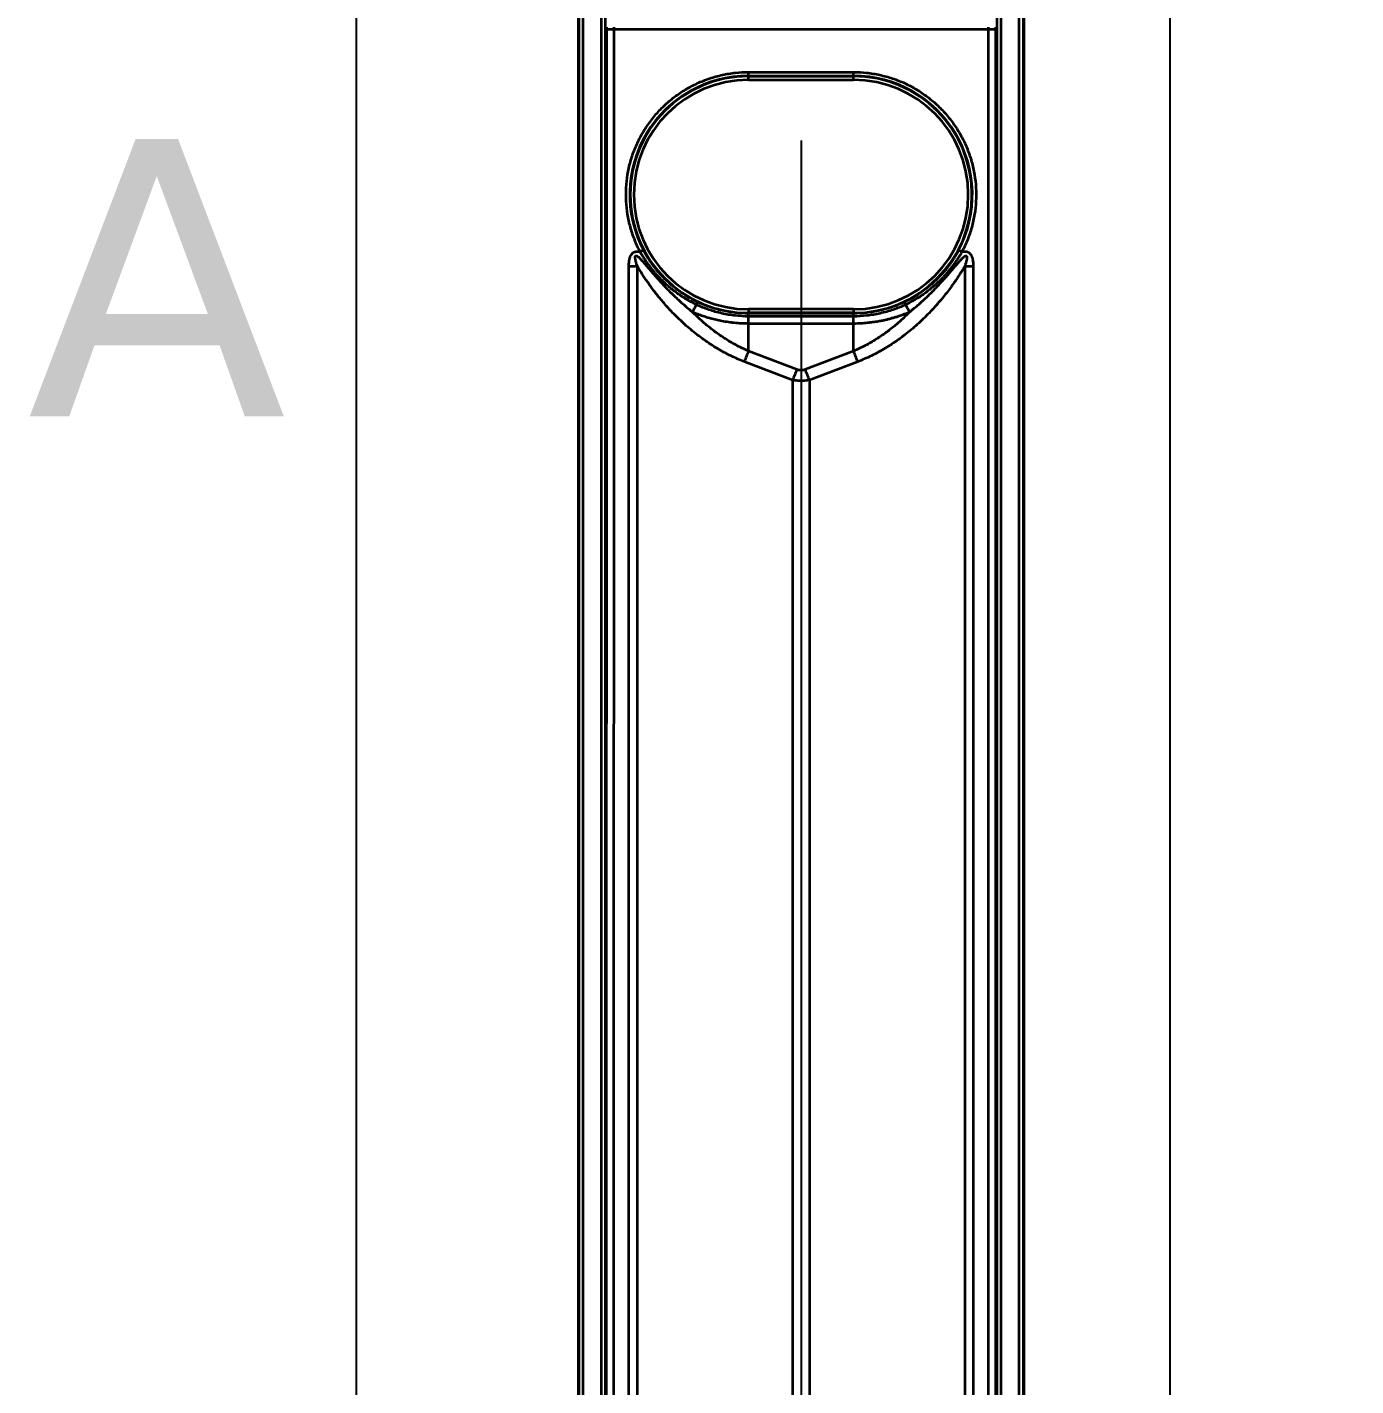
# Model space of a CAD drawing. Header units: millimetres. Extents: x 101 to 3000, y 150 to 4305.
# Drawn here: x 727.2 to 906.8, y 2829.4 to 3013.1 of the extents above; entities that cross this region are included whole.
import ezdxf

# ---------------------------------------------------------------- set-up
doc = ezdxf.new("R2010")
doc.units = ezdxf.units.MM
doc.header["$LTSCALE"] = 15
for name, color, linetype, lineweight in [('_Sichtbarkanten', 7, 'Continuous', 25), ('Bemaßung (ISO)', 7, 'Continuous', 25), ('Schnittlinie (ISO)', 7, 'Continuous', 35), ('Sichtbar schmal (ISO)', 7, 'Continuous', 35)]:
    doc.layers.add(name, color=color, linetype=linetype, lineweight=lineweight)
doc.styles.add('Bezeichnungstext (DIN)', font='verdana.ttf')
doc.styles.add('Notiztext (DIN)', font='verdana.ttf')
doc.dimstyles.new('Standard (DIN)', dxfattribs={"dimscale": 15, "dimtxt": 2.5, "dimasz": 2.5, "dimexe": 2, "dimexo": 4, "dimgap": 0.5, "dimtad": 1, "dimdec": 1, "dimrnd": 1e-08, "dimtxsty": 'Notiztext (DIN)', "dimcen": 0.09, "dimclrd": 256, "dimclre": 256, "dimclrt": 256, "dimadec": 0, "dimazin": 2, "dimtfac": 1, "dimtmove": 0, "dimatfit": 3, "dimfxl": 0, "dimtolj": 1, "dimtzin": 0, "dimlwd": -1, "dimlwe": -1, "dimarcsym": 0})

# ---------------------------------------------------------------- blocks, each defined once
blk = doc.blocks.new('2DTransSchnitt0')
at = {"layer": 'Schnittlinie (ISO)', "insert": (48.473, 197.367), "char_height": 2.5, "attachment_point": 7, "style": 'Bezeichnungstext (DIN)'}
blk.add_mtext('A', dxfattribs=at)
blk = doc.blocks.new('*D75')
at = {"layer": 'Bemaßung (ISO)', "transparency": 16777216}
for p, q in [((831.78, 2997.8), (831.78, 2354.25)), ((771.63, 2600.5), (771.63, 2354.25)), ((734.13, 2384.25), (696.63, 2384.25)), ((771.63, 2384.25), (831.78, 2384.25)), ((869.28, 2384.25), (906.78, 2384.25))]:
    blk.add_line(p, q, dxfattribs=at)
for points in [[(734.13, 2390.5), (734.13, 2378), (771.63, 2384.25)], [(869.28, 2390.5), (869.28, 2378), (831.78, 2384.25)]]:
    blk.add_solid(points, dxfattribs=at)
at = {"layer": 'Defpoints', "color": 0, "transparency": 16777216}
for p in [(831.78, 3057.8), (771.63, 2660.5), (831.78, 2384.25)]:
    blk.add_point(p, dxfattribs=at)
at = {"layer": 'Bemaßung (ISO)', "transparency": 16777216, "insert": (772.34, 2430.78), "char_height": 37.5, "attachment_point": 1, "style": 'Notiztext (DIN)'}
blk.add_mtext('\\A1;60', dxfattribs=at)
blk = doc.blocks.new('*D77')
at = {"layer": 'Bemaßung (ISO)', "transparency": 16777216}
for p, q in [((711.63, 3560.5), (361.26, 3560.5)), ((391.26, 3523), (391.26, 2698)), ((711.63, 2660.5), (361.26, 2660.5))]:
    blk.add_line(p, q, dxfattribs=at)
for points in [[(385.01, 3523), (397.51, 3523), (391.26, 3560.5)], [(385.01, 2698), (397.51, 2698), (391.26, 2660.5)]]:
    blk.add_solid(points, dxfattribs=at)
at = {"layer": 'Defpoints', "color": 0, "transparency": 16777216}
for p in [(771.63, 3560.5), (391.26, 2660.5), (771.63, 2660.5)]:
    blk.add_point(p, dxfattribs=at)
at = {"layer": 'Bemaßung (ISO)', "transparency": 16777216, "insert": (344.73, 3064.44), "char_height": 37.5, "attachment_point": 1, "rotation": 90, "style": 'Notiztext (DIN)'}
blk.add_mtext('\\A1;900', dxfattribs=at)
blk = doc.blocks.new('*D78')
at = {"layer": 'Bemaßung (ISO)', "transparency": 16777216}
for p, q in [((746.79, 3510.5), (626.79, 3510.5)), ((656.79, 2748.01), (656.79, 3473)), ((746.79, 2710.51), (626.79, 2710.51))]:
    blk.add_line(p, q, dxfattribs=at)
for points in [[(650.54, 3473), (663.04, 3473), (656.79, 3510.5)], [(650.54, 2748.01), (663.04, 2748.01), (656.79, 2710.51)]]:
    blk.add_solid(points, dxfattribs=at)
at = {"layer": 'Defpoints', "color": 0, "transparency": 16777216}
for p in [(656.79, 3510.5), (806.79, 3510.5), (806.79, 2710.51)]:
    blk.add_point(p, dxfattribs=at)
at = {"layer": 'Bemaßung (ISO)', "transparency": 16777216, "insert": (610.08, 3070.21), "char_height": 37.5, "attachment_point": 1, "rotation": 90, "style": 'Notiztext (DIN)'}
blk.add_mtext('\\A1;800', dxfattribs=at)

msp = doc.modelspace()

# ---------------------------------------------------------------- linework, layer by layer
at = {"layer": '_Sichtbarkanten'}
for p, q in [((771.63, 3560.5), (771.63, 2660.5)), ((881.63, 3560.5), (881.63, 2660.5)), ((801.63, 2713.5), (801.63, 3507.5)), ((861.93, 3507.5), (861.93, 2713.5))]:
    msp.add_line(p, q, dxfattribs=at)
at = {"layer": 'Sichtbar schmal (ISO)'}
for p, q in [((801.78, 2712.5), (801.78, 3508.51)), ((802.28, 3508.51), (802.28, 2712.5)), ((804.79, 2712.51), (804.79, 3508.5)), ((805.29, 3508.5), (805.29, 2712.51)), ((858.28, 2712.51), (858.28, 3508.5)), ((858.78, 3508.5), (858.78, 2712.51)), ((861.29, 2712.5), (861.29, 3508.51)), ((861.79, 3508.51), (861.79, 2712.5)), ((805.48, 2712.7), (805.51, 3012.89)), ((806.48, 2712.7), (806.51, 3012.88)), ((806.51, 3012.88), (806.51, 3013.14)), ((806.51, 3012.88), (857.06, 3012.88)), ((857.06, 3013.14), (857.06, 3012.88)), ((857.06, 3012.88), (857.09, 2712.7)), ((858.06, 3012.89), (858.09, 2712.7)), ((824.68, 3007.07), (838.88, 3007.07)), ((824.68, 3006.57), (824.68, 3007.07)), ((824.68, 3006.57), (838.88, 3006.57)), ((824.68, 3006.57), (824.68, 3006.51)), ((824.68, 3006.51), (838.88, 3006.51)), ((824.68, 3006.01), (824.68, 3006.51)), ((838.88, 3006.57), (838.88, 3007.07)), ((838.88, 3006.57), (838.88, 3006.51)), ((838.88, 3006.01), (838.88, 3006.51)), ((824.68, 3006.01), (838.88, 3006.01)), ((808.51, 2765.18), (808.51, 2980.83)), ((809.65, 2765.18), (809.65, 2980.83)), ((853.92, 2980.83), (853.92, 2765.18)), ((855.06, 2980.83), (855.06, 2765.18)), ((838.88, 2975), (824.68, 2975)), ((824.68, 2975), (824.68, 2974.5)), ((838.88, 2975), (838.88, 2974.5)), ((838.88, 2974.5), (824.68, 2974.5)), ((824.68, 2974.43), (824.68, 2974.5)), ((838.88, 2974.43), (824.68, 2974.43)), ((838.87, 2974.03), (824.69, 2974.03)), ((824.69, 2973.09), (824.69, 2974.03)), ((824.69, 2973.09), (838.87, 2973.09)), ((824.69, 2969.34), (824.69, 2973.09)), ((838.87, 2973.09), (838.87, 2974.03)), ((838.87, 2969.34), (838.87, 2973.09)), ((838.88, 2974.43), (838.88, 2974.5)), ((831.21, 2966.85), (824.69, 2969.34)), ((838.87, 2969.34), (832.35, 2966.85)), ((830.64, 2965.41), (824.12, 2967.9)), ((839.44, 2967.9), (832.92, 2965.41)), ((830.64, 2965.41), (830.64, 2780.61)), ((832.92, 2965.41), (832.92, 2780.61))]:
    msp.add_line(p, q, dxfattribs=at)
for centre, radius, start, end in [((824.68, 2990.5), 16.01, 90, 270), ((838.88, 2990.5), 16.01, 270, 90), ((824.68, 2990.5), 15.51, 90, 270), ((838.88, 2990.5), 15.51, 270, 90)]:
    msp.add_arc(centre, radius, start, end, dxfattribs=at)
for centre, major_axis, ratio, start_param, end_param in [((804.56, 3013.16), (0, 51.66), 0.018403, 4.707142, 4.712108), ((806.51, 3012.89), (-1, 0), 0.005236, 0.017454, 1.570801), ((857.06, 3012.89), (1, 0), 0.005236, 4.712384, 6.265732), ((859.01, 3013.16), (0, 51.65), 0.018399, 1.571077, 1.576044), ((824.68, 2990.5), (0.45, 16.06), 1, 0.027738, 2.085459), ((838.88, 2990.5), (8.14, -13.85), 0.999999, 0.552354, 2.610076), ((810.04, 2982.75), (0.442, 0.234), 0.004624, 0.017453, 1.568342), ((853.52, 2982.75), (-0.442, 0.234), 0.004624, 4.714842, 6.265732), ((808.51, 2980.88), (-10, 0), 0.005236, 1.570796, 1.685163), ((855.06, 2980.88), (10, 0), 0.005236, 4.598023, 4.71239), ((818.64, 2977.52), (4.74, 8.81), 0.002481, 4.379438, 4.496654), ((817.59, 2975.53), (0.214, 0.452), 0.008853, 4.927959, 6.265731), ((845.97, 2975.53), (-0.214, 0.452), 0.008853, 0.017454, 1.355226), ((844.93, 2977.52), (-4.74, 8.81), 0.002481, 1.786532, 1.903744), ((824.69, 2973.93), (-0.005, 0.5), 0.011362, 4.911957, 6.265594), ((824.69, 2967.88), (1.79, 4.67), 0.108522, 1.294198, 1.606695), ((838.87, 2967.88), (-1.79, 4.67), 0.108522, 4.67649, 4.988987), ((831.21, 2965.38), (1.79, 4.67), 0.108522, 1.294198, 1.606695), ((832.35, 2965.38), (-1.79, 4.67), 0.108522, 4.67649, 4.988987)]:
    msp.add_ellipse(centre, major_axis=major_axis, ratio=ratio, start_param=start_param, end_param=end_param, dxfattribs=at)
for points, knots in [([(810.04, 2982.75), (809.76, 2983.29), (809.26, 2984.37), (808.69, 2986.08), (808.3, 2987.83), (808.11, 2989.62), (808.11, 2991.42), (808.31, 2993.2), (808.69, 2994.96), (809.27, 2996.66), (810.03, 2998.29), (810.95, 2999.83), (812.04, 3001.26), (813.28, 3002.57), (814.65, 3003.73), (816.14, 3004.74), (817.73, 3005.58), (819.41, 3006.24), (821.14, 3006.72), (822.92, 3007.01), (824.09, 3007.07), (824.68, 3007.07)], [0, 0, 0, 0, 0.0526316, 0.1052632, 0.1578947, 0.2105263, 0.2631579, 0.3157895, 0.3684211, 0.4210526, 0.4736842, 0.5263158, 0.5789474, 0.6315789, 0.6842105, 0.7368421, 0.7894737, 0.8421053, 0.8947368, 0.9473684, 1, 1, 1, 1]), ([(838.88, 3007.07), (839.47, 3007.07), (840.65, 3007.01), (842.42, 3006.72), (844.16, 3006.24), (845.84, 3005.58), (847.43, 3004.74), (848.91, 3003.73), (850.29, 3002.57), (851.52, 3001.26), (852.61, 2999.83), (853.54, 2998.29), (854.3, 2996.66), (854.87, 2994.96), (855.26, 2993.2), (855.46, 2991.42), (855.46, 2989.62), (855.27, 2987.83), (854.88, 2986.08), (854.31, 2984.37), (853.81, 2983.29), (853.52, 2982.75)], [0, 0, 0, 0, 0.0526316, 0.1052632, 0.1578947, 0.2105263, 0.2631579, 0.3157895, 0.3684211, 0.4210526, 0.4736842, 0.5263158, 0.5789474, 0.6315789, 0.6842105, 0.7368421, 0.7894737, 0.8421053, 0.8947368, 0.9473684, 1, 1, 1, 1]), ([(808.51, 2980.83), (808.51, 2980.9), (808.51, 2981.05), (808.53, 2981.26), (808.54, 2981.45), (808.57, 2981.64), (808.61, 2981.8), (808.65, 2981.96), (808.7, 2982.1), (808.75, 2982.23), (808.82, 2982.35), (808.89, 2982.46), (808.97, 2982.55), (809.05, 2982.62), (809.13, 2982.68), (809.22, 2982.73), (809.33, 2982.77), (809.45, 2982.8), (809.58, 2982.81), (809.73, 2982.81), (809.88, 2982.79), (809.99, 2982.77), (810.04, 2982.75)], [0, 0, 0, 0, 0.05, 0.1, 0.15, 0.2, 0.25, 0.3, 0.35, 0.4, 0.45, 0.5, 0.55, 0.6, 0.65, 0.7, 0.75, 0.8, 0.85, 0.9, 0.95, 0.9999999, 0.9999999, 0.9999999, 0.9999999]), ([(809.65, 2980.83), (809.63, 2980.89), (809.61, 2980.96), (809.59, 2981.02), (809.56, 2981.08), (809.55, 2981.14), (809.53, 2981.2), (809.51, 2981.26), (809.49, 2981.31), (809.48, 2981.37), (809.46, 2981.42), (809.45, 2981.47), (809.44, 2981.52), (809.43, 2981.57), (809.42, 2981.61), (809.41, 2981.66), (809.4, 2981.7), (809.39, 2981.74), (809.38, 2981.78), (809.38, 2981.81), (809.38, 2981.84), (809.37, 2981.86), (809.37, 2981.87), (809.37, 2981.88), (809.37, 2981.89), (809.37, 2981.92), (809.36, 2981.96), (809.36, 2981.99), (809.36, 2982.02), (809.36, 2982.04), (809.36, 2982.07), (809.37, 2982.09), (809.37, 2982.11), (809.37, 2982.13), (809.38, 2982.15), (809.39, 2982.17), (809.39, 2982.18), (809.4, 2982.19), (809.41, 2982.2), (809.42, 2982.21), (809.43, 2982.22), (809.44, 2982.23), (809.45, 2982.23), (809.46, 2982.23), (809.48, 2982.24), (809.49, 2982.24), (809.51, 2982.23), (809.53, 2982.23), (809.55, 2982.22), (809.57, 2982.22), (809.59, 2982.21), (809.61, 2982.19), (809.64, 2982.18), (809.67, 2982.16), (809.69, 2982.14), (809.72, 2982.12), (809.74, 2982.1), (809.77, 2982.08), (809.77, 2982.08), (809.78, 2982.07), (809.78, 2982.07), (809.81, 2982.04), (809.85, 2982.01), (809.88, 2981.98), (809.92, 2981.95), (809.95, 2981.91), (809.99, 2981.88), (810.03, 2981.84), (810.07, 2981.8), (810.11, 2981.76), (810.15, 2981.72), (810.19, 2981.67), (810.23, 2981.62), (810.27, 2981.58), (810.32, 2981.53), (810.37, 2981.48), (810.41, 2981.42), (810.46, 2981.37), (810.51, 2981.31), (810.56, 2981.25), (810.61, 2981.19), (810.67, 2981.13), (810.71, 2981.08), (810.75, 2981.04), (810.79, 2980.99), (810.81, 2980.97), (810.82, 2980.95), (810.84, 2980.93), (810.9, 2980.86), (810.97, 2980.78), (811.03, 2980.71), (811.1, 2980.63), (811.17, 2980.55), (811.24, 2980.46), (811.31, 2980.38), (811.39, 2980.29), (811.47, 2980.2), (811.54, 2980.1), (811.63, 2980.01), (811.72, 2979.91), (811.73, 2979.89), (811.74, 2979.87), (811.76, 2979.85), (811.83, 2979.77), (811.91, 2979.68), (811.99, 2979.59), (812.09, 2979.48), (812.19, 2979.36), (812.3, 2979.24), (812.4, 2979.12), (812.52, 2978.99), (812.63, 2978.86), (812.69, 2978.8), (812.75, 2978.74), (812.81, 2978.67), (812.87, 2978.6), (812.94, 2978.53), (813, 2978.46), (813.13, 2978.32), (813.27, 2978.18), (813.41, 2978.03), (813.55, 2977.88), (813.7, 2977.72), (813.86, 2977.56), (813.91, 2977.51), (813.96, 2977.46), (814.01, 2977.41), (814.12, 2977.3), (814.24, 2977.18), (814.36, 2977.06), (814.54, 2976.88), (814.73, 2976.7), (814.93, 2976.52), (815.08, 2976.37), (815.24, 2976.22), (815.41, 2976.07), (815.46, 2976.02), (815.51, 2975.98), (815.57, 2975.93), (815.79, 2975.73), (816.03, 2975.52), (816.29, 2975.3), (816.53, 2975.1), (816.78, 2974.89), (817.05, 2974.67), (817.07, 2974.66), (817.09, 2974.64), (817.11, 2974.63)], [0.0000002, 0.0000002, 0.0000002, 0.0000002, 0.0243902, 0.0243902, 0.0243902, 0.0487805, 0.0487805, 0.0487805, 0.0731707, 0.0731707, 0.0731707, 0.097561, 0.097561, 0.097561, 0.1219512, 0.1219512, 0.1219512, 0.1463415, 0.1463415, 0.1463415, 0.1642002, 0.1642002, 0.1642002, 0.1707317, 0.1707317, 0.1707317, 0.195122, 0.195122, 0.195122, 0.2195122, 0.2195122, 0.2195122, 0.2439024, 0.2439024, 0.2439024, 0.2682927, 0.2682927, 0.2682927, 0.2926829, 0.2926829, 0.2926829, 0.3170732, 0.3170732, 0.3170732, 0.3414634, 0.3414634, 0.3414634, 0.3658537, 0.3658537, 0.3658537, 0.3902439, 0.3902439, 0.3902439, 0.4146341, 0.4146341, 0.4146341, 0.4356417, 0.4356417, 0.4356417, 0.4390244, 0.4390244, 0.4390244, 0.4634146, 0.4634146, 0.4634146, 0.4878049, 0.4878049, 0.4878049, 0.5121951, 0.5121951, 0.5121951, 0.5365854, 0.5365854, 0.5365854, 0.5609756, 0.5609756, 0.5609756, 0.5853659, 0.5853659, 0.5853659, 0.6097561, 0.6097561, 0.6097561, 0.6270384, 0.6270384, 0.6270384, 0.6341463, 0.6341463, 0.6341463, 0.6585366, 0.6585366, 0.6585366, 0.6829268, 0.6829268, 0.6829268, 0.7073171, 0.7073171, 0.7073171, 0.7317073, 0.7317073, 0.7317073, 0.7358141, 0.7358141, 0.7358141, 0.7560976, 0.7560976, 0.7560976, 0.7804878, 0.7804878, 0.7804878, 0.804878, 0.804878, 0.804878, 0.8168316, 0.8168316, 0.8168316, 0.8292683, 0.8292683, 0.8292683, 0.8536585, 0.8536585, 0.8536585, 0.8780488, 0.8780488, 0.8780488, 0.8856161, 0.8856161, 0.8856161, 0.902439, 0.902439, 0.902439, 0.9268293, 0.9268293, 0.9268293, 0.9454682, 0.9454682, 0.9454682, 0.9512195, 0.9512195, 0.9512195, 0.9756098, 0.9756098, 0.9756098, 0.9984359, 0.9984359, 0.9984359, 0.9999998, 0.9999998, 0.9999998, 0.9999998]), ([(817.64, 2975.62), (817.62, 2975.63), (817.59, 2975.65), (817.56, 2975.66), (817.24, 2975.82), (816.93, 2975.98), (816.65, 2976.14), (816.6, 2976.17), (816.55, 2976.19), (816.5, 2976.22), (816.27, 2976.35), (816.05, 2976.49), (815.85, 2976.62), (815.73, 2976.69), (815.62, 2976.76), (815.52, 2976.83), (815.39, 2976.92), (815.26, 2977), (815.14, 2977.09), (814.98, 2977.2), (814.83, 2977.31), (814.68, 2977.43), (814.63, 2977.47), (814.58, 2977.51), (814.53, 2977.54), (814.33, 2977.69), (814.15, 2977.84), (813.98, 2977.98), (813.97, 2977.99), (813.97, 2978), (813.96, 2978), (813.8, 2978.14), (813.65, 2978.27), (813.5, 2978.41), (813.45, 2978.46), (813.39, 2978.51), (813.34, 2978.56), (813.25, 2978.64), (813.16, 2978.73), (813.08, 2978.81), (812.98, 2978.9), (812.89, 2978.99), (812.8, 2979.08), (812.77, 2979.12), (812.73, 2979.16), (812.69, 2979.19), (812.57, 2979.32), (812.46, 2979.44), (812.35, 2979.56), (812.35, 2979.56), (812.34, 2979.57), (812.33, 2979.58), (812.23, 2979.69), (812.14, 2979.8), (812.05, 2979.9), (812.01, 2979.95), (811.97, 2980), (811.93, 2980.04), (811.88, 2980.1), (811.83, 2980.17), (811.78, 2980.22), (811.71, 2980.31), (811.64, 2980.4), (811.57, 2980.48), (811.56, 2980.5), (811.55, 2980.51), (811.54, 2980.53), (811.46, 2980.62), (811.39, 2980.72), (811.32, 2980.81), (811.3, 2980.83), (811.28, 2980.86), (811.26, 2980.89), (811.21, 2980.95), (811.17, 2981.01), (811.12, 2981.07), (811.08, 2981.14), (811.03, 2981.2), (810.98, 2981.27), (810.97, 2981.28), (810.96, 2981.3), (810.95, 2981.32), (810.89, 2981.4), (810.84, 2981.47), (810.79, 2981.55), (810.77, 2981.57), (810.76, 2981.6), (810.74, 2981.62), (810.71, 2981.67), (810.67, 2981.72), (810.64, 2981.77), (810.6, 2981.83), (810.57, 2981.89), (810.53, 2981.95), (810.52, 2981.96), (810.51, 2981.97), (810.51, 2981.98), (810.46, 2982.05), (810.42, 2982.12), (810.38, 2982.18), (810.37, 2982.2), (810.36, 2982.22), (810.34, 2982.24), (810.31, 2982.29), (810.28, 2982.34), (810.26, 2982.39), (810.23, 2982.43), (810.21, 2982.47), (810.18, 2982.51), (810.17, 2982.54), (810.15, 2982.57), (810.13, 2982.6), (810.1, 2982.65), (810.07, 2982.7), (810.04, 2982.75)], [0, 0, 0, 0, 0.004276, 0.004276, 0.004276, 0.053726, 0.053726, 0.053726, 0.0625, 0.0625, 0.0625, 0.102903, 0.102903, 0.102903, 0.125, 0.125, 0.125, 0.151758, 0.151758, 0.151758, 0.1875, 0.1875, 0.1875, 0.200059, 0.200059, 0.200059, 0.247803, 0.247803, 0.247803, 0.25, 0.25, 0.25, 0.295013, 0.295013, 0.295013, 0.3125, 0.3125, 0.3125, 0.34185, 0.34185, 0.34185, 0.375, 0.375, 0.375, 0.388506, 0.388506, 0.388506, 0.434882, 0.434882, 0.434882, 0.4375, 0.4375, 0.4375, 0.480621, 0.480621, 0.480621, 0.5, 0.5, 0.5, 0.525458, 0.525458, 0.525458, 0.5625, 0.5625, 0.5625, 0.569334, 0.569334, 0.569334, 0.612298, 0.612298, 0.612298, 0.625, 0.625, 0.625, 0.654475, 0.654475, 0.654475, 0.6875, 0.6875, 0.6875, 0.696015, 0.696015, 0.696015, 0.737088, 0.737088, 0.737088, 0.75, 0.75, 0.75, 0.778003, 0.778003, 0.778003, 0.8125, 0.8125, 0.8125, 0.819295, 0.819295, 0.819295, 0.861856, 0.861856, 0.861856, 0.875, 0.875, 0.875, 0.907293, 0.907293, 0.907293, 0.9375, 0.9375, 0.9375, 0.958242, 0.958242, 0.958242, 1, 1, 1, 1]), ([(817.81, 2975.98), (817.44, 2976.15), (817.09, 2976.33), (816.77, 2976.52), (816.75, 2976.53), (816.72, 2976.55), (816.69, 2976.56), (816.4, 2976.73), (816.13, 2976.89), (815.88, 2977.06), (815.83, 2977.09), (815.79, 2977.12), (815.74, 2977.15), (815.52, 2977.3), (815.31, 2977.45), (815.11, 2977.6), (815.05, 2977.64), (814.99, 2977.69), (814.93, 2977.73), (814.75, 2977.87), (814.59, 2978), (814.43, 2978.13), (814.36, 2978.18), (814.3, 2978.24), (814.23, 2978.3), (814.1, 2978.41), (813.97, 2978.53), (813.85, 2978.64), (813.77, 2978.7), (813.7, 2978.77), (813.63, 2978.84), (813.53, 2978.94), (813.43, 2979.03), (813.34, 2979.12), (813.26, 2979.2), (813.18, 2979.28), (813.11, 2979.36), (813.04, 2979.43), (812.96, 2979.51), (812.89, 2979.59), (812.81, 2979.67), (812.74, 2979.76), (812.66, 2979.84), (812.61, 2979.9), (812.55, 2979.97), (812.5, 2980.03), (812.42, 2980.12), (812.34, 2980.21), (812.27, 2980.3), (812.23, 2980.35), (812.19, 2980.4), (812.15, 2980.45), (812.08, 2980.54), (812, 2980.64), (811.93, 2980.73), (811.9, 2980.76), (811.88, 2980.8), (811.85, 2980.84), (811.77, 2980.94), (811.7, 2981.03), (811.63, 2981.13), (811.62, 2981.16), (811.6, 2981.18), (811.58, 2981.21), (811.51, 2981.31), (811.44, 2981.41), (811.37, 2981.51), (811.36, 2981.52), (811.35, 2981.54), (811.34, 2981.55), (811.27, 2981.66), (811.21, 2981.76), (811.14, 2981.85), (811.14, 2981.86), (811.14, 2981.87), (811.13, 2981.87), (811.07, 2981.98), (811, 2982.08), (810.95, 2982.17), (810.89, 2982.27), (810.83, 2982.36), (810.78, 2982.45), (810.78, 2982.46), (810.77, 2982.47), (810.77, 2982.47), (810.72, 2982.56), (810.67, 2982.65), (810.62, 2982.73), (810.62, 2982.73), (810.62, 2982.74), (810.62, 2982.74), (810.57, 2982.83), (810.53, 2982.91), (810.49, 2982.99)], [0, 0, 0, 0, 0.057565, 0.057565, 0.057565, 0.0625, 0.0625, 0.0625, 0.1151, 0.1151, 0.1151, 0.125, 0.125, 0.125, 0.172778, 0.172778, 0.172778, 0.1875, 0.1875, 0.1875, 0.230568, 0.230568, 0.230568, 0.25, 0.25, 0.25, 0.288462, 0.288462, 0.288462, 0.3125, 0.3125, 0.3125, 0.346447, 0.346447, 0.346447, 0.375, 0.375, 0.375, 0.404515, 0.404515, 0.404515, 0.4375, 0.4375, 0.4375, 0.462655, 0.462655, 0.462655, 0.5, 0.5, 0.5, 0.520857, 0.520857, 0.520857, 0.5625, 0.5625, 0.5625, 0.579112, 0.579112, 0.579112, 0.625, 0.625, 0.625, 0.637378, 0.637378, 0.637378, 0.6875, 0.6875, 0.6875, 0.695572, 0.695572, 0.695572, 0.75, 0.75, 0.75, 0.753763, 0.753763, 0.753763, 0.811375, 0.811375, 0.811375, 0.870743, 0.870743, 0.870743, 0.875, 0.875, 0.875, 0.934194, 0.934194, 0.934194, 0.9375, 0.9375, 0.9375, 1, 1, 1, 1]), ([(853.08, 2982.99), (853.04, 2982.91), (853, 2982.83), (852.95, 2982.74), (852.95, 2982.74), (852.94, 2982.73), (852.94, 2982.73), (852.9, 2982.64), (852.85, 2982.56), (852.8, 2982.47), (852.79, 2982.46), (852.78, 2982.45), (852.78, 2982.43), (852.73, 2982.35), (852.68, 2982.26), (852.62, 2982.17), (852.61, 2982.15), (852.6, 2982.13), (852.58, 2982.11), (852.53, 2982.03), (852.48, 2981.94), (852.42, 2981.85), (852.4, 2981.82), (852.38, 2981.79), (852.36, 2981.76), (852.31, 2981.68), (852.25, 2981.59), (852.19, 2981.5), (852.17, 2981.46), (852.14, 2981.42), (852.11, 2981.38), (852.05, 2981.3), (852, 2981.22), (851.93, 2981.13), (851.9, 2981.08), (851.86, 2981.03), (851.82, 2980.97), (851.76, 2980.89), (851.7, 2980.81), (851.64, 2980.73), (851.59, 2980.67), (851.54, 2980.6), (851.49, 2980.54), (851.42, 2980.46), (851.36, 2980.38), (851.3, 2980.3), (851.23, 2980.22), (851.17, 2980.14), (851.1, 2980.06), (851.04, 2979.99), (850.97, 2979.92), (850.91, 2979.84), (850.82, 2979.75), (850.74, 2979.65), (850.65, 2979.56), (850.59, 2979.49), (850.52, 2979.42), (850.46, 2979.36), (850.35, 2979.25), (850.24, 2979.13), (850.12, 2979.02), (850.06, 2978.96), (850, 2978.9), (849.94, 2978.84), (849.8, 2978.71), (849.66, 2978.58), (849.51, 2978.45), (849.45, 2978.4), (849.4, 2978.35), (849.34, 2978.3), (849.17, 2978.15), (848.98, 2978), (848.79, 2977.85), (848.74, 2977.81), (848.69, 2977.77), (848.64, 2977.74), (848.42, 2977.57), (848.19, 2977.4), (847.93, 2977.22), (847.9, 2977.2), (847.87, 2977.18), (847.83, 2977.15), (847.55, 2976.97), (847.25, 2976.78), (846.93, 2976.59), (846.91, 2976.58), (846.9, 2976.57), (846.88, 2976.56), (846.53, 2976.37), (846.16, 2976.17), (845.76, 2975.98)], [0, 0, 0, 0, 0.0625, 0.0625, 0.0625, 0.066189, 0.066189, 0.066189, 0.125, 0.125, 0.125, 0.133162, 0.133162, 0.133162, 0.1875, 0.1875, 0.1875, 0.199949, 0.199949, 0.199949, 0.25, 0.25, 0.25, 0.266575, 0.266575, 0.266575, 0.3125, 0.3125, 0.3125, 0.333123, 0.333123, 0.333123, 0.375, 0.375, 0.375, 0.39966, 0.39966, 0.39966, 0.4375, 0.4375, 0.4375, 0.466253, 0.466253, 0.466253, 0.5, 0.5, 0.5, 0.532921, 0.532921, 0.532921, 0.5625, 0.5625, 0.5625, 0.599677, 0.599677, 0.599677, 0.625, 0.625, 0.625, 0.666537, 0.666537, 0.666537, 0.6875, 0.6875, 0.6875, 0.733514, 0.733514, 0.733514, 0.75, 0.75, 0.75, 0.800635, 0.800635, 0.800635, 0.8125, 0.8125, 0.8125, 0.867708, 0.867708, 0.867708, 0.875, 0.875, 0.875, 0.934336, 0.934336, 0.934336, 0.9375, 0.9375, 0.9375, 1, 1, 1, 1]), ([(853.52, 2982.75), (853.5, 2982.7), (853.47, 2982.65), (853.43, 2982.59), (853.42, 2982.57), (853.4, 2982.54), (853.38, 2982.51), (853.36, 2982.48), (853.35, 2982.44), (853.32, 2982.41), (853.29, 2982.36), (853.26, 2982.3), (853.22, 2982.24), (853.22, 2982.24), (853.22, 2982.23), (853.22, 2982.23), (853.18, 2982.17), (853.14, 2982.11), (853.1, 2982.05), (853.08, 2982.01), (853.06, 2981.98), (853.04, 2981.94), (853.02, 2981.92), (853, 2981.89), (852.99, 2981.86), (852.95, 2981.8), (852.9, 2981.74), (852.86, 2981.67), (852.85, 2981.66), (852.84, 2981.64), (852.82, 2981.62), (852.79, 2981.57), (852.76, 2981.52), (852.73, 2981.47), (852.68, 2981.41), (852.63, 2981.34), (852.58, 2981.27), (852.53, 2981.19), (852.48, 2981.11), (852.42, 2981.04), (852.38, 2980.99), (852.35, 2980.94), (852.31, 2980.89), (852.29, 2980.86), (852.26, 2980.83), (852.24, 2980.8), (852.18, 2980.71), (852.11, 2980.63), (852.04, 2980.54), (852.03, 2980.52), (852.01, 2980.5), (852, 2980.48), (851.94, 2980.41), (851.88, 2980.34), (851.82, 2980.26), (851.76, 2980.19), (851.7, 2980.12), (851.64, 2980.05), (851.62, 2980.02), (851.6, 2979.99), (851.57, 2979.97), (851.49, 2979.86), (851.39, 2979.76), (851.3, 2979.65), (851.28, 2979.63), (851.26, 2979.6), (851.24, 2979.58), (851.15, 2979.49), (851.07, 2979.4), (850.98, 2979.31), (850.91, 2979.23), (850.84, 2979.16), (850.77, 2979.08), (850.72, 2979.04), (850.67, 2978.99), (850.62, 2978.94), (850.5, 2978.81), (850.37, 2978.69), (850.23, 2978.56), (850.22, 2978.55), (850.21, 2978.54), (850.2, 2978.53), (850.05, 2978.39), (849.89, 2978.25), (849.72, 2978.1), (849.68, 2978.07), (849.65, 2978.04), (849.61, 2978.01), (849.47, 2977.89), (849.32, 2977.77), (849.17, 2977.64), (849.08, 2977.57), (848.99, 2977.5), (848.89, 2977.43), (848.79, 2977.35), (848.68, 2977.27), (848.57, 2977.19), (848.4, 2977.07), (848.23, 2976.95), (848.05, 2976.83), (848.02, 2976.81), (847.98, 2976.78), (847.94, 2976.75), (847.73, 2976.62), (847.51, 2976.48), (847.28, 2976.35), (847.21, 2976.31), (847.14, 2976.26), (847.07, 2976.22), (846.92, 2976.13), (846.76, 2976.05), (846.59, 2975.96), (846.38, 2975.84), (846.16, 2975.73), (845.92, 2975.62)], [0, 0, 0, 0, 0.0416341, 0.0416341, 0.0416341, 0.0625, 0.0625, 0.0625, 0.0866207, 0.0866207, 0.0866207, 0.125, 0.125, 0.125, 0.1276593, 0.1276593, 0.1276593, 0.1662083, 0.1662083, 0.1662083, 0.1875, 0.1875, 0.1875, 0.2033565, 0.2033565, 0.2033565, 0.2399222, 0.2399222, 0.2399222, 0.25, 0.25, 0.25, 0.2764862, 0.2764862, 0.2764862, 0.3125, 0.3125, 0.3125, 0.3510776, 0.3510776, 0.3510776, 0.375, 0.375, 0.375, 0.3895387, 0.3895387, 0.3895387, 0.4289244, 0.4289244, 0.4289244, 0.4375, 0.4375, 0.4375, 0.4693245, 0.4693245, 0.4693245, 0.5, 0.5, 0.5, 0.5108569, 0.5108569, 0.5108569, 0.553618, 0.553618, 0.553618, 0.5625, 0.5625, 0.5625, 0.597656, 0.597656, 0.597656, 0.625, 0.625, 0.625, 0.6431249, 0.6431249, 0.6431249, 0.6875, 0.6875, 0.6875, 0.6904332, 0.6904332, 0.6904332, 0.7396953, 0.7396953, 0.7396953, 0.75, 0.75, 0.75, 0.7896329, 0.7896329, 0.7896329, 0.8125, 0.8125, 0.8125, 0.837854, 0.837854, 0.837854, 0.875, 0.875, 0.875, 0.8829222, 0.8829222, 0.8829222, 0.9250289, 0.9250289, 0.9250289, 0.9375, 0.9375, 0.9375, 0.9648926, 0.9648926, 0.9648926, 0.9999999, 0.9999999, 0.9999999, 0.9999999]), ([(846.46, 2974.63), (846.67, 2974.79), (846.87, 2974.96), (847.06, 2975.12), (847.08, 2975.14), (847.1, 2975.15), (847.12, 2975.17), (847.32, 2975.33), (847.51, 2975.49), (847.69, 2975.65), (847.71, 2975.67), (847.73, 2975.69), (847.74, 2975.7), (847.93, 2975.86), (848.11, 2976.03), (848.29, 2976.19), (848.3, 2976.2), (848.32, 2976.22), (848.34, 2976.23), (848.51, 2976.4), (848.69, 2976.56), (848.86, 2976.73), (848.88, 2976.74), (848.89, 2976.76), (848.91, 2976.77), (849.08, 2976.94), (849.25, 2977.1), (849.42, 2977.27), (849.43, 2977.28), (849.44, 2977.3), (849.46, 2977.31), (849.62, 2977.47), (849.78, 2977.63), (849.93, 2977.79), (849.94, 2977.8), (849.95, 2977.82), (849.97, 2977.83), (850.12, 2977.98), (850.26, 2978.13), (850.39, 2978.27), (850.4, 2978.28), (850.41, 2978.29), (850.42, 2978.3), (850.55, 2978.44), (850.67, 2978.57), (850.78, 2978.7), (850.79, 2978.71), (850.8, 2978.72), (850.81, 2978.73), (850.93, 2978.85), (851.03, 2978.97), (851.13, 2979.09), (851.14, 2979.09), (851.15, 2979.1), (851.16, 2979.11), (851.26, 2979.22), (851.35, 2979.33), (851.44, 2979.44), (851.45, 2979.44), (851.46, 2979.45), (851.46, 2979.46), (851.55, 2979.56), (851.64, 2979.66), (851.72, 2979.75), (851.73, 2979.76), (851.73, 2979.77), (851.74, 2979.77), (851.82, 2979.87), (851.9, 2979.96), (851.97, 2980.04), (851.98, 2980.05), (851.98, 2980.06), (851.99, 2980.06), (852.06, 2980.15), (852.13, 2980.23), (852.2, 2980.31), (852.2, 2980.31), (852.21, 2980.32), (852.21, 2980.32), (852.28, 2980.4), (852.34, 2980.48), (852.4, 2980.55), (852.41, 2980.55), (852.41, 2980.56), (852.41, 2980.56), (852.47, 2980.63), (852.53, 2980.7), (852.59, 2980.77), (852.59, 2980.77), (852.6, 2980.77), (852.6, 2980.78), (852.65, 2980.84), (852.71, 2980.91), (852.76, 2980.97), (852.76, 2980.97), (852.77, 2980.97), (852.77, 2980.98), (852.82, 2981.04), (852.87, 2981.09), (852.92, 2981.15), (852.92, 2981.15), (852.92, 2981.15), (852.92, 2981.16), (852.97, 2981.21), (853.02, 2981.26), (853.06, 2981.31), (853.06, 2981.32), (853.06, 2981.32), (853.07, 2981.32), (853.11, 2981.37), (853.15, 2981.42), (853.19, 2981.46), (853.23, 2981.51), (853.28, 2981.56), (853.32, 2981.6), (853.36, 2981.64), (853.39, 2981.69), (853.43, 2981.73), (853.47, 2981.77), (853.5, 2981.8), (853.54, 2981.84), (853.57, 2981.87), (853.61, 2981.91), (853.64, 2981.94), (853.67, 2981.97), (853.7, 2982), (853.73, 2982.02), (853.76, 2982.05), (853.79, 2982.07), (853.82, 2982.1), (853.84, 2982.12), (853.87, 2982.14), (853.89, 2982.15), (853.92, 2982.17), (853.94, 2982.19), (853.96, 2982.2), (853.98, 2982.21), (854, 2982.22), (854.02, 2982.22), (854.04, 2982.23), (854.06, 2982.23), (854.07, 2982.23), (854.09, 2982.24), (854.1, 2982.24), (854.11, 2982.23), (854.12, 2982.23), (854.14, 2982.22), (854.14, 2982.22), (854.15, 2982.21), (854.16, 2982.2), (854.17, 2982.18), (854.18, 2982.17), (854.19, 2982.16), (854.19, 2982.14), (854.2, 2982.12), (854.2, 2982.09), (854.2, 2982.07), (854.21, 2982.04), (854.21, 2982.01), (854.2, 2981.98), (854.2, 2981.94), (854.2, 2981.91), (854.2, 2981.87), (854.19, 2981.83), (854.18, 2981.79), (854.18, 2981.74), (854.17, 2981.69), (854.16, 2981.65), (854.15, 2981.59), (854.13, 2981.54), (854.12, 2981.49), (854.11, 2981.43), (854.09, 2981.37), (854.07, 2981.31), (854.05, 2981.25), (854.03, 2981.19), (854.01, 2981.12), (853.99, 2981.05), (853.97, 2980.98), (853.94, 2980.9), (853.92, 2980.83)], [0, 0, 0, 0, 0.021727, 0.021727, 0.021727, 0.02381, 0.02381, 0.02381, 0.045583, 0.045583, 0.045583, 0.047619, 0.047619, 0.047619, 0.069445, 0.069445, 0.069445, 0.071429, 0.071429, 0.071429, 0.093311, 0.093311, 0.093311, 0.095238, 0.095238, 0.095238, 0.11718, 0.11718, 0.11718, 0.119048, 0.119048, 0.119048, 0.141038, 0.141038, 0.141038, 0.142857, 0.142857, 0.142857, 0.164889, 0.164889, 0.164889, 0.166667, 0.166667, 0.166667, 0.188744, 0.188744, 0.188744, 0.190476, 0.190476, 0.190476, 0.212605, 0.212605, 0.212605, 0.214286, 0.214286, 0.214286, 0.236468, 0.236468, 0.236468, 0.238095, 0.238095, 0.238095, 0.260328, 0.260328, 0.260328, 0.261905, 0.261905, 0.261905, 0.284189, 0.284189, 0.284189, 0.285714, 0.285714, 0.285714, 0.308049, 0.308049, 0.308049, 0.309524, 0.309524, 0.309524, 0.33191, 0.33191, 0.33191, 0.333333, 0.333333, 0.333333, 0.35577, 0.35577, 0.35577, 0.357143, 0.357143, 0.357143, 0.379631, 0.379631, 0.379631, 0.380952, 0.380952, 0.380952, 0.403491, 0.403491, 0.403491, 0.404762, 0.404762, 0.404762, 0.427351, 0.427351, 0.427351, 0.428571, 0.428571, 0.428571, 0.451211, 0.451211, 0.451211, 0.475072, 0.475072, 0.475072, 0.498933, 0.498933, 0.498933, 0.522794, 0.522794, 0.522794, 0.546654, 0.546654, 0.546654, 0.570514, 0.570514, 0.570514, 0.594375, 0.594375, 0.594375, 0.618235, 0.618235, 0.618235, 0.642095, 0.642095, 0.642095, 0.665952, 0.665952, 0.665952, 0.68981, 0.68981, 0.68981, 0.713671, 0.713671, 0.713671, 0.737529, 0.737529, 0.737529, 0.761394, 0.761394, 0.761394, 0.785259, 0.785259, 0.785259, 0.809119, 0.809119, 0.809119, 0.832978, 0.832978, 0.832978, 0.856838, 0.856838, 0.856838, 0.880698, 0.880698, 0.880698, 0.904559, 0.904559, 0.904559, 0.928419, 0.928419, 0.928419, 0.952279, 0.952279, 0.952279, 0.97614, 0.97614, 0.97614, 1, 1, 1, 1]), ([(853.52, 2982.75), (853.57, 2982.77), (853.67, 2982.79), (853.81, 2982.81), (853.95, 2982.81), (854.07, 2982.81), (854.19, 2982.79), (854.29, 2982.76), (854.39, 2982.71), (854.48, 2982.66), (854.57, 2982.58), (854.66, 2982.49), (854.74, 2982.38), (854.81, 2982.25), (854.88, 2982.1), (854.93, 2981.93), (854.98, 2981.74), (855.01, 2981.54), (855.04, 2981.33), (855.05, 2981.09), (855.06, 2980.92), (855.06, 2980.83)], [0, 0, 0, 0, 0.0526316, 0.1052632, 0.1578947, 0.2105263, 0.2631579, 0.3157895, 0.3684211, 0.4210526, 0.4736842, 0.5263158, 0.5789474, 0.6315789, 0.6842105, 0.7368421, 0.7894737, 0.8421053, 0.8947368, 0.9473684, 0.9999999, 0.9999999, 0.9999999, 0.9999999]), ([(853.92, 2980.83), (853.68, 2980.43), (853.43, 2980.02), (853.15, 2979.59), (852.87, 2979.16), (852.57, 2978.71), (852.23, 2978.25), (851.9, 2977.78), (851.54, 2977.3), (851.13, 2976.8), (850.73, 2976.3), (850.3, 2975.78), (849.82, 2975.26), (849.35, 2974.74), (848.84, 2974.21), (848.31, 2973.7), (847.78, 2973.19), (847.23, 2972.69), (846.67, 2972.23), (846.11, 2971.76), (845.54, 2971.32), (844.95, 2970.9), (844.37, 2970.48), (843.76, 2970.09), (843.15, 2969.72), (842.54, 2969.35), (841.92, 2969.01), (841.3, 2968.71), (840.68, 2968.41), (840.06, 2968.14), (839.44, 2967.9)], [0, 0, 0, 0, 0.1, 0.1, 0.1, 0.2, 0.2, 0.2, 0.3, 0.3, 0.3, 0.4, 0.4, 0.4, 0.5, 0.5, 0.5, 0.6, 0.6, 0.6, 0.7, 0.7, 0.7, 0.8, 0.8, 0.8, 0.9, 0.9, 0.9, 1, 1, 1, 1]), ([(824.69, 2974.03), (824.09, 2974.03), (823.48, 2974.07), (822.88, 2974.13), (822.27, 2974.2), (821.67, 2974.3), (821.08, 2974.43), (821.07, 2974.44), (821.07, 2974.44), (821.07, 2974.44), (820.48, 2974.57), (819.9, 2974.74), (819.33, 2974.93), (819.32, 2974.93), (819.32, 2974.94), (819.31, 2974.94), (818.74, 2975.13), (818.19, 2975.36), (817.64, 2975.62)], [0, 0, 0, 0, 0.25, 0.25, 0.25, 0.5, 0.5, 0.5, 0.5014366, 0.5014366, 0.5014366, 0.75, 0.75, 0.75, 0.7518169, 0.7518169, 0.7518169, 0.9999993, 0.9999993, 0.9999993, 0.9999993]), ([(824.68, 2974.43), (824.09, 2974.43), (823.5, 2974.47), (822.91, 2974.53), (822.33, 2974.6), (821.74, 2974.69), (821.16, 2974.83), (820.58, 2974.96), (820.01, 2975.12), (819.45, 2975.31), (819.45, 2975.31), (819.44, 2975.31), (819.44, 2975.31), (818.88, 2975.5), (818.34, 2975.73), (817.81, 2975.98)], [0, 0, 0, 0, 0.2497917, 0.2497917, 0.2497917, 0.5, 0.5, 0.5, 0.75, 0.75, 0.75, 0.7514882, 0.7514882, 0.7514882, 1, 1, 1, 1]), ([(845.92, 2975.62), (845.38, 2975.36), (844.82, 2975.13), (844.25, 2974.94), (843.68, 2974.74), (843.09, 2974.57), (842.49, 2974.44), (841.9, 2974.3), (841.3, 2974.2), (840.69, 2974.13), (840.09, 2974.07), (839.48, 2974.03), (838.87, 2974.03)], [0, 0, 0, 0, 0.248741, 0.248741, 0.248741, 0.499365, 0.499365, 0.499365, 0.749894, 0.749894, 0.749894, 1, 1, 1, 1]), ([(845.76, 2975.98), (845.23, 2975.73), (844.68, 2975.5), (844.12, 2975.31), (843.56, 2975.12), (842.99, 2974.96), (842.41, 2974.83), (841.83, 2974.69), (841.24, 2974.6), (840.65, 2974.53), (840.07, 2974.47), (839.47, 2974.43), (838.88, 2974.43)], [0, 0, 0, 0, 0.24907, 0.24907, 0.24907, 0.5, 0.5, 0.5, 0.75, 0.75, 0.75, 1, 1, 1, 1]), ([(817.11, 2974.63), (817.34, 2974.53), (817.57, 2974.44), (817.8, 2974.36), (818.03, 2974.27), (818.26, 2974.19), (818.49, 2974.11), (818.5, 2974.11), (818.5, 2974.11), (818.51, 2974.11), (818.73, 2974.03), (818.96, 2973.96), (819.19, 2973.89), (819.2, 2973.89), (819.2, 2973.89), (819.21, 2973.89), (819.44, 2973.82), (819.67, 2973.76), (819.9, 2973.7), (819.91, 2973.69), (819.92, 2973.69), (819.93, 2973.69), (820.17, 2973.63), (820.41, 2973.57), (820.67, 2973.52), (820.67, 2973.52), (820.68, 2973.52), (820.69, 2973.51), (820.95, 2973.46), (821.22, 2973.41), (821.51, 2973.36), (821.8, 2973.31), (822.11, 2973.26), (822.43, 2973.23), (822.44, 2973.22), (822.45, 2973.22), (822.46, 2973.22), (822.78, 2973.18), (823.12, 2973.15), (823.48, 2973.13), (823.5, 2973.13), (823.51, 2973.13), (823.52, 2973.13), (823.89, 2973.11), (824.28, 2973.09), (824.69, 2973.09)], [0, 0, 0, 0, 0.111111, 0.111111, 0.111111, 0.220269, 0.220269, 0.220269, 0.222222, 0.222222, 0.222222, 0.329038, 0.329038, 0.329038, 0.333333, 0.333333, 0.333333, 0.439832, 0.439832, 0.439832, 0.444444, 0.444444, 0.444444, 0.552663, 0.552663, 0.552663, 0.555556, 0.555556, 0.555556, 0.666667, 0.666667, 0.666667, 0.777778, 0.777778, 0.777778, 0.781046, 0.781046, 0.781046, 0.888889, 0.888889, 0.888889, 0.892458, 0.892458, 0.892458, 1, 1, 1, 1]), ([(824.69, 2969.34), (824.19, 2969.55), (823.67, 2969.79), (823.15, 2970.06), (823.15, 2970.06), (823.14, 2970.07), (823.14, 2970.07), (822.64, 2970.33), (822.14, 2970.62), (821.64, 2970.93), (821.61, 2970.95), (821.58, 2970.97), (821.55, 2970.99), (821.08, 2971.29), (820.61, 2971.61), (820.14, 2971.96), (820.09, 2972), (820.03, 2972.05), (819.97, 2972.09), (819.53, 2972.42), (819.1, 2972.77), (818.7, 2973.13), (818.62, 2973.19), (818.54, 2973.26), (818.46, 2973.33), (818.05, 2973.7), (817.67, 2974.06), (817.3, 2974.43), (817.24, 2974.5), (817.17, 2974.56), (817.11, 2974.63)], [0, 0, 0, 0, 0.198071, 0.198071, 0.198071, 0.2, 0.2, 0.2, 0.389576, 0.389576, 0.389576, 0.4, 0.4, 0.4, 0.577216, 0.577216, 0.577216, 0.6, 0.6, 0.6, 0.767574, 0.767574, 0.767574, 0.8, 0.8, 0.8, 0.970345, 0.970345, 0.970345, 1, 1, 1, 1]), ([(838.87, 2973.09), (839.27, 2973.09), (839.64, 2973.1), (839.99, 2973.12), (840.02, 2973.13), (840.05, 2973.13), (840.08, 2973.13), (840.4, 2973.15), (840.7, 2973.18), (840.98, 2973.21), (841.03, 2973.21), (841.08, 2973.22), (841.13, 2973.23), (841.39, 2973.26), (841.63, 2973.29), (841.86, 2973.33), (841.93, 2973.34), (841.99, 2973.35), (842.06, 2973.36), (842.27, 2973.39), (842.47, 2973.43), (842.66, 2973.47), (842.74, 2973.48), (842.81, 2973.5), (842.88, 2973.51), (843.06, 2973.55), (843.24, 2973.59), (843.41, 2973.63), (843.48, 2973.65), (843.56, 2973.67), (843.64, 2973.69), (843.8, 2973.73), (843.96, 2973.77), (844.12, 2973.82), (844.2, 2973.84), (844.28, 2973.86), (844.35, 2973.89), (844.51, 2973.93), (844.68, 2973.98), (844.84, 2974.03), (844.91, 2974.06), (844.99, 2974.08), (845.06, 2974.11), (845.24, 2974.17), (845.42, 2974.23), (845.6, 2974.3), (845.66, 2974.32), (845.71, 2974.34), (845.76, 2974.36), (846, 2974.44), (846.23, 2974.53), (846.46, 2974.63)], [0, 0, 0, 0, 0.1017218, 0.1017218, 0.1017218, 0.1111111, 0.1111111, 0.1111111, 0.2046711, 0.2046711, 0.2046711, 0.2222222, 0.2222222, 0.2222222, 0.308684, 0.308684, 0.308684, 0.3333333, 0.3333333, 0.3333333, 0.4139675, 0.4139675, 0.4139675, 0.4444444, 0.4444444, 0.4444444, 0.521176, 0.521176, 0.521176, 0.5555556, 0.5555556, 0.5555556, 0.6300864, 0.6300864, 0.6300864, 0.6666667, 0.6666667, 0.6666667, 0.7425849, 0.7425849, 0.7425849, 0.7777778, 0.7777778, 0.7777778, 0.8638146, 0.8638146, 0.8638146, 0.8888889, 0.8888889, 0.8888889, 0.9999999, 0.9999999, 0.9999999, 0.9999999]), ([(846.46, 2974.63), (846.39, 2974.56), (846.33, 2974.5), (846.27, 2974.43), (845.88, 2974.04), (845.48, 2973.66), (845.07, 2973.3), (845, 2973.24), (844.94, 2973.18), (844.87, 2973.13), (844.46, 2972.76), (844.03, 2972.42), (843.6, 2972.09), (843.54, 2972.05), (843.48, 2972), (843.42, 2971.96), (842.98, 2971.62), (842.52, 2971.31), (842.05, 2971.01), (842.01, 2970.99), (841.97, 2970.96), (841.93, 2970.93), (841.45, 2970.63), (840.96, 2970.35), (840.47, 2970.09), (840.45, 2970.08), (840.43, 2970.07), (840.41, 2970.06), (839.9, 2969.79), (839.39, 2969.56), (838.88, 2969.34), (838.88, 2969.34), (838.88, 2969.34), (838.87, 2969.34)], [0.0000001, 0.0000001, 0.0000001, 0.0000001, 0.0281762, 0.0281762, 0.0281762, 0.2, 0.2, 0.2, 0.2273064, 0.2273064, 0.2273064, 0.4, 0.4, 0.4, 0.4232007, 0.4232007, 0.4232007, 0.6, 0.6, 0.6, 0.6155207, 0.6155207, 0.6155207, 0.8, 0.8, 0.8, 0.8064143, 0.8064143, 0.8064143, 0.9987896, 0.9987896, 0.9987896, 1, 1, 1, 1]), ([(838.87, 2974.03), (838.87, 2974.08), (838.88, 2974.12), (838.88, 2974.16), (838.88, 2974.2), (838.88, 2974.24), (838.88, 2974.27), (838.88, 2974.29), (838.88, 2974.31), (838.88, 2974.32), (838.88, 2974.33), (838.88, 2974.35), (838.88, 2974.36), (838.88, 2974.38), (838.88, 2974.4), (838.88, 2974.41), (838.88, 2974.43), (838.88, 2974.43), (838.88, 2974.43)], [0, 0, 0, 0, 0.2, 0.2, 0.2, 0.4, 0.4, 0.4, 0.507757, 0.507757, 0.507757, 0.6, 0.6, 0.6, 0.8, 0.8, 0.8, 1, 1, 1, 1]), ([(832.35, 2966.85), (832.28, 2966.82), (832.12, 2966.77), (831.9, 2966.74), (831.67, 2966.74), (831.45, 2966.77), (831.29, 2966.82), (831.21, 2966.85)], [0.0000019, 0.0000019, 0.0000019, 0.0000019, 0.2, 0.4, 0.6, 0.8, 1, 1, 1, 1]), ([(832.92, 2965.41), (832.77, 2965.38), (832.61, 2965.36), (832.46, 2965.34), (832.31, 2965.32), (832.16, 2965.31), (832.01, 2965.31), (831.86, 2965.3), (831.71, 2965.3), (831.56, 2965.31), (831.41, 2965.31), (831.26, 2965.32), (831.11, 2965.34), (830.95, 2965.36), (830.8, 2965.38), (830.64, 2965.41)], [0.000001, 0.000001, 0.000001, 0.000001, 0.2, 0.2, 0.2, 0.4, 0.4, 0.4, 0.6, 0.6, 0.6, 0.8, 0.8, 0.8, 1, 1, 1, 1])]:
    msp.add_open_spline(points, degree=3, knots=knots, dxfattribs=at)
msp.add_open_spline([(824.12, 2967.9), (823.53, 2968.13), (822.32, 2968.65), (820.47, 2969.65), (818.6, 2970.87), (816.84, 2972.24), (815.29, 2973.64), (813.96, 2974.99), (812.83, 2976.29), (811.87, 2977.5), (811.04, 2978.65), (810.31, 2979.74), (809.86, 2980.47), (809.65, 2980.83)], degree=3, dxfattribs=at)

# ---------------------------------------------------------------- block references
at = {"layer": 'Schnittlinie (ISO)', "xscale": 15, "yscale": 15, "zscale": 15}
msp.add_blockref('2DTransSchnitt0', (0, 0), dxfattribs=at)

# ---------------------------------------------------------------- dimensions: what is measured, and where the dimension line sits
at = {"layer": 'Bemaßung (ISO)'}
for base, p1, p2, angle, override, picture, middle in [((391.26, 2660.5), (771.63, 3560.5), (771.63, 2660.5), 90, {"dimdec": 1, "dimtp": 0, "dimtm": 0, "dimtdec": 2, "dimtofl": 0, "dimatfit": 1}, '*D77', (391.26, 3110.5)), ((656.79, 3510.5), (806.79, 2710.51), (806.79, 3510.5), 90, {"dimdec": 1, "dimtp": 0, "dimtm": 0, "dimtdec": 2, "dimtofl": 0, "dimatfit": 1}, '*D78', (656.79, 3116.16)), ((831.78, 2384.25), (771.63, 2660.5), (831.78, 3057.8), 180, {"dimdec": 0, "dimtp": 0, "dimtm": 0, "dimtdec": 0, "dimtofl": 1, "dimatfit": 1}, '*D75', (801.71, 2384.25))]:
    dim = msp.add_linear_dim(base=base, p1=p1, p2=p2, angle=angle, dimstyle='Standard (DIN)', override=override, dxfattribs=at)
    dim.commit()
    dim.dimension.update_dxf_attribs({"geometry": picture, "text_midpoint": middle, "dimtype": 160})

doc.saveas('drawing.dxf')
